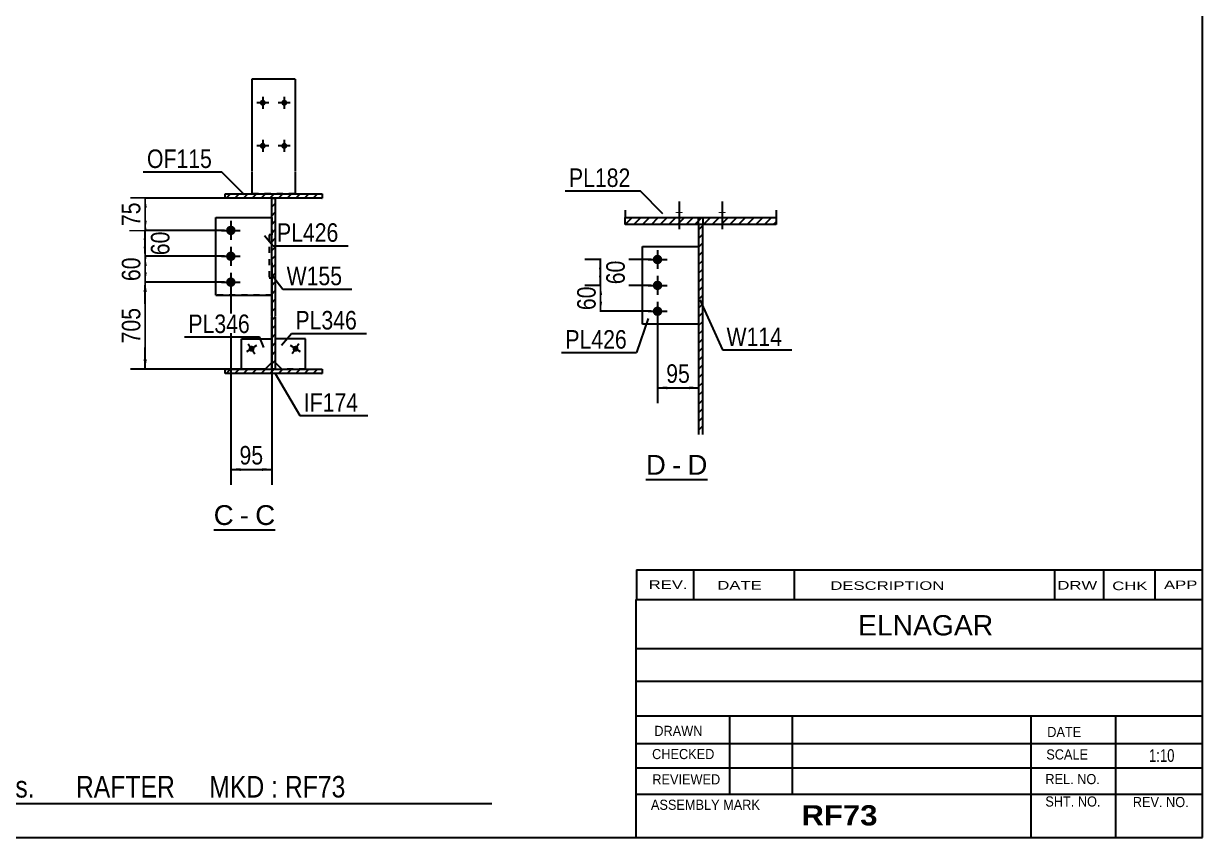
# Model space of a CAD drawing. Header units: millimetres. Extents: x -23 to 379, y -191 to 86.
# Drawn here: x 196.8 to 379.1, y -190.6 to -64.8 of the extents above; entities that cross this region are included whole.
import ezdxf

# ---------------------------------------------------------------- set-up
doc = ezdxf.new("R2010")
doc.units = ezdxf.units.MM
doc.linetypes.add('DXK_LINE_DOT1', pattern=[1.8814, 0.9407, -0.9407])
doc.styles.add('Arial', font='ARIAL.TTF', dxfattribs={"height": 0.2})
doc.styles.add('Arial Bold', font='ARIALBD.TTF', dxfattribs={"height": 0.2})
doc.styles.add('Arial Narrow', font='ARIALN.TTF', dxfattribs={"height": 0.2})

# ---------------------------------------------------------------- blocks, each defined once
blk = doc.blocks.new('Unknown-623515289-1211')
at = {"color": 5, "linetype": 'Continuous'}
for p, q in [((379.15, -190.62), (379.15, 86.38)), ((-20.85, -190.62), (379.15, -190.62))]:
    blk.add_line(p, q, dxfattribs=at)
blk = doc.blocks.new('Unknown-623515289-12 - 7626')
at = {"color": 7, "linetype": 'Continuous'}
blk.add_line((226.24, -143.08), (235.74, -143.08), dxfattribs=at)
at = {"color": 0, "linetype": 'Continuous'}
for points in [[(229.32, -142.33), (229.32, -139.13), (226.24, -139.13), (226.24, -142.33)], [(231.7, -142.33), (231.7, -139.13), (230.28, -139.13), (230.28, -142.33)], [(235.74, -142.33), (235.74, -139.13), (232.66, -139.13), (232.66, -142.33)]]:
    blk.add_wipeout(points, dxfattribs=at)
at = {"color": 96, "linetype": 'Continuous', "style": 'Arial'}
for s, p in [('C', (226.24, -142.33)), ('C', (232.66, -142.33)), ('-', (230.28, -142.33))]:
    blk.add_text(s, height=3.06, dxfattribs=at).set_placement(p)
blk = doc.blocks.new('Unknown-623515289-13 - 8181')
at = {"color": 7, "linetype": 'Continuous'}
blk.add_line((293.08, -135.31), (302.59, -135.31), dxfattribs=at)
at = {"color": 0, "linetype": 'Continuous'}
for points in [[(296.16, -134.56), (296.16, -131.36), (293.08, -131.36), (293.08, -134.56)], [(298.54, -134.56), (298.54, -131.36), (297.12, -131.36), (297.12, -134.56)], [(302.59, -134.56), (302.59, -131.36), (299.5, -131.36), (299.5, -134.56)]]:
    blk.add_wipeout(points, dxfattribs=at)
at = {"color": 96, "linetype": 'Continuous', "style": 'Arial'}
for s, p in [('D', (293.08, -134.56)), ('D', (299.5, -134.56)), ('-', (297.12, -134.56))]:
    blk.add_text(s, height=3.06, dxfattribs=at).set_placement(p)
blk = doc.blocks.new('Bolt-623515289-7754 - 7626')
at = {"linetype": 'Continuous'}
blk.add_hatch(color=3, dxfattribs=at).paths.add_polyline_path([(232.49, -114.85, -1), (231.69, -115.34, -1)])
at = {"color": 3, "linetype": 'Continuous'}
for p, q in [((232.88, -114.6), (231.3, -115.59)), ((231.59, -114.31), (232.58, -115.89))]:
    blk.add_line(p, q, dxfattribs=at)
blk = doc.blocks.new('Part-623515289-7631 - 7626')
at = {"linetype": 'Continuous'}
h = blk.add_hatch(dxfattribs=at)
h.set_pattern_fill('', scale=0.3, style=0, pattern_type=0)
h.set_pattern_definition([(45, (235.7564, -118.2307), (-0.67352, 0.67352), [])])
h.paths.add_polyline_path([(235.22, -118.23), (235.76, -118.23), (235.76, -91.8), (235.22, -91.8)])
at = {"color": 2, "linetype": 'Continuous'}
for p, q in [((235.22, -110.13), (235.22, -91.8)), ((235.22, -91.8), (235.76, -91.8)), ((235.76, -91.8), (235.76, -110.13)), ((235.22, -118.23), (235.22, -110.23)), ((235.76, -110.23), (235.76, -118.23)), ((235.76, -118.23), (235.22, -118.23))]:
    blk.add_line(p, q, dxfattribs=at)
blk = doc.blocks.new('Part-623515289-7628 - 7626')
at = {"linetype": 'Continuous'}
h = blk.add_hatch(dxfattribs=at)
h.set_pattern_fill('', scale=0.3, style=0, pattern_type=0)
h.set_pattern_definition([(45, (242.9897, -91.7982), (-0.67352, 0.67352), [])])
h.paths.add_polyline_path([(227.99, -91.8), (242.99, -91.8), (242.99, -91.13), (227.99, -91.13)])
at = {"color": 2, "linetype": 'Continuous'}
for p, q in [((227.99, -91.8), (227.99, -91.13)), ((227.99, -91.13), (242.99, -91.13)), ((242.99, -91.13), (242.99, -91.8)), ((242.99, -91.8), (227.99, -91.8))]:
    blk.add_line(p, q, dxfattribs=at)
blk = doc.blocks.new('Part-623515289-7638 - 7626')
at = {"linetype": 'Continuous'}
h = blk.add_hatch(dxfattribs=at)
h.set_pattern_fill('', scale=0.3, style=0, pattern_type=0)
h.set_pattern_definition([(45, (242.9897, -118.8974), (-0.67352, 0.67352), [])])
h.paths.add_polyline_path([(227.99, -118.9), (242.99, -118.9), (242.99, -118.23), (227.99, -118.23)])
at = {"color": 2, "linetype": 'Continuous'}
for p, q in [((227.99, -118.9), (227.99, -118.23)), ((227.99, -118.23), (242.99, -118.23)), ((242.99, -118.23), (242.99, -118.9)), ((242.99, -118.9), (227.99, -118.9))]:
    blk.add_line(p, q, dxfattribs=at)
blk = doc.blocks.new('Bolt-623515289-7753 - 7626')
at = {"linetype": 'Continuous'}
for points in [[(234.29, -77.06, -1), (233.36, -77.06, -1)], [(237.62, -77.06, -1), (236.69, -77.06, -1)], [(234.29, -83.73, -1), (233.36, -83.73, -1)], [(237.62, -83.73, -1), (236.69, -83.73, -1)]]:
    blk.add_hatch(color=3, dxfattribs=at).paths.add_polyline_path(points)
at = {"color": 3, "linetype": 'Continuous'}
for p, q in [((233.82, -76.13), (233.82, -78)), ((237.16, -76.13), (237.16, -78)), ((234.76, -77.06), (232.89, -77.06)), ((238.09, -77.06), (236.22, -77.06)), ((234.76, -83.73), (232.89, -83.73)), ((233.82, -82.8), (233.82, -84.66)), ((238.09, -83.73), (236.22, -83.73)), ((237.16, -82.8), (237.16, -84.66))]:
    blk.add_line(p, q, dxfattribs=at)
blk = doc.blocks.new('Part-623515289-7689 - 7626')
at = {"color": 2, "linetype": 'Continuous'}
for p, q in [((230.56, -118.23), (230.56, -113.56)), ((230.56, -113.56), (235.22, -113.56)), ((235.22, -117.23), (234.22, -118.23))]:
    blk.add_line(p, q, dxfattribs=at)
at = {"color": 7, "linetype": 'DXK_LINE_DOT1'}
for p, q in [((235.22, -113.56), (235.22, -117.23)), ((234.22, -118.23), (230.56, -118.23))]:
    blk.add_line(p, q, dxfattribs=at)
blk = doc.blocks.new('Part-623515289-7656 - 7626')
at = {"color": 7, "linetype": 'DXK_LINE_DOT1'}
for p, q in [((235.22, -97.46), (234.82, -97.46)), ((234.82, -97.46), (234.82, -104.13)), ((235.22, -104.13), (235.22, -97.46)), ((234.82, -104.13), (235.22, -104.13))]:
    blk.add_line(p, q, dxfattribs=at)
blk = doc.blocks.new('Part-623515289-7688 - 7626')
at = {"color": 2, "linetype": 'Continuous'}
for p, q in [((238.82, -73.4), (232.16, -73.4)), ((232.16, -73.4), (232.16, -87.7)), ((238.82, -73.4), (238.82, -87.7)), ((232.16, -87.8), (232.16, -91.13)), ((238.82, -87.8), (238.82, -91.13))]:
    blk.add_line(p, q, dxfattribs=at)
at = {"color": 7, "linetype": 'DXK_LINE_DOT1'}
blk.add_line((238.82, -91.13), (232.16, -91.13), dxfattribs=at)
blk = doc.blocks.new('Part-623515289-7692 - 7626')
at = {"color": 2, "linetype": 'Continuous'}
for p, q in [((240.42, -113.56), (235.76, -113.56)), ((240.42, -118.23), (240.42, -113.56)), ((235.76, -117.23), (236.76, -118.23))]:
    blk.add_line(p, q, dxfattribs=at)
at = {"color": 7, "linetype": 'DXK_LINE_DOT1'}
for p, q in [((235.76, -113.56), (235.76, -117.23)), ((240.42, -118.23), (236.76, -118.23))]:
    blk.add_line(p, q, dxfattribs=at)
blk = doc.blocks.new('Part-623515289-7704 - 7626')
at = {"color": 2, "linetype": 'Continuous'}
for p, q in [((226.55, -106.8), (226.55, -94.8)), ((226.55, -94.8), (235.22, -94.8)), ((226.55, -106.8), (235.22, -106.8))]:
    blk.add_line(p, q, dxfattribs=at)
at = {"color": 7, "linetype": 'DXK_LINE_DOT1'}
for p, q in [((226.55, -94.8), (235.22, -94.8)), ((235.22, -94.8), (235.22, -97.46)), ((235.22, -104.13), (235.22, -106.8)), ((235.22, -106.8), (226.55, -106.8))]:
    blk.add_line(p, q, dxfattribs=at)
blk = doc.blocks.new('Bolt-623515289-7757 - 7626')
at = {"linetype": 'Continuous'}
blk.add_hatch(color=3, dxfattribs=at).paths.add_polyline_path([(239.29, -115.34, -1), (238.49, -114.85, -1)])
at = {"color": 3, "linetype": 'Continuous'}
for p, q in [((239.68, -115.59), (238.1, -114.6)), ((239.38, -114.31), (238.39, -115.89))]:
    blk.add_line(p, q, dxfattribs=at)
blk = doc.blocks.new('Bolt-623515289-7767 - 7626')
at = {"linetype": 'Continuous'}
for points in [[(228.89, -96.06, -1), (228.89, -97.53, -1)], [(228.89, -100.06, -1), (228.89, -101.53, -1)], [(228.89, -104.06, -1), (228.89, -105.53, -1)]]:
    blk.add_hatch(color=3, dxfattribs=at).paths.add_polyline_path(points)
at = {"color": 3, "linetype": 'Continuous'}
for p, q in [((228.89, -95.33), (228.89, -98.26)), ((227.42, -96.8), (230.35, -96.8)), ((228.89, -99.33), (228.89, -102.26)), ((227.42, -100.8), (230.35, -100.8)), ((228.89, -103.33), (228.89, -106.26)), ((227.42, -104.8), (230.35, -104.8))]:
    blk.add_line(p, q, dxfattribs=at)
blk = doc.blocks.new('Part-623515289-8197 - 8181')
at = {"linetype": 'Continuous'}
h = blk.add_hatch(dxfattribs=at)
h.set_pattern_fill('', scale=0.3, style=0, pattern_type=0)
h.set_pattern_definition([(45, (301.883, -128.3615), (-0.67352, 0.67352), [])])
h.paths.add_polyline_path([(301.22, -128.36), (301.88, -128.36), (301.88, -95.89), (301.22, -95.89)])
at = {"color": 7, "linetype": 'DXK_LINE_DOT1'}
for p, q in [((301.22, -95.89), (301.22, -94.76)), ((301.88, -94.76), (301.88, -95.89))]:
    blk.add_line(p, q, dxfattribs=at)
at = {"color": 2, "linetype": 'Continuous'}
for p, q in [((301.88, -95.89), (301.22, -95.89)), ((301.22, -95.89), (301.22, -128.36)), ((301.88, -128.36), (301.88, -95.89))]:
    blk.add_line(p, q, dxfattribs=at)
blk = doc.blocks.new('Part-623515289-8258 - 8181')
at = {"color": 2, "linetype": 'Continuous'}
for p, q in [((292.55, -111.29), (292.55, -99.29)), ((292.55, -99.29), (301.22, -99.29)), ((301.22, -99.29), (301.22, -111.29)), ((301.22, -111.29), (292.55, -111.29))]:
    blk.add_line(p, q, dxfattribs=at)
blk = doc.blocks.new('Part-623515289-8210 - 8181')
at = {"linetype": 'Continuous'}
h = blk.add_hatch(dxfattribs=at)
h.set_pattern_fill('', scale=0.3, style=0, pattern_type=0)
h.set_pattern_definition([(45, (289.883, -95.8871), (-0.67352, 0.67352), [])])
h.paths.add_polyline_path([(289.88, -94.81), (289.88, -95.89), (313.22, -95.89), (313.22, -94.81)])
at = {"color": 2, "linetype": 'Continuous'}
for p, q in [((289.88, -93.68), (289.88, -94.81)), ((313.22, -93.68), (313.22, -94.81)), ((289.88, -95.89), (289.88, -94.81)), ((289.88, -94.81), (313.22, -94.81)), ((313.22, -95.89), (289.88, -95.89)), ((313.22, -94.81), (313.22, -95.89))]:
    blk.add_line(p, q, dxfattribs=at)
at = {"color": 7, "linetype": 'DXK_LINE_DOT1'}
for p, q in [((289.88, -95.89), (289.88, -94.81)), ((313.22, -94.81), (313.22, -95.89))]:
    blk.add_line(p, q, dxfattribs=at)
blk = doc.blocks.new('Bolt-623515289-8275 - 8181')
at = {"linetype": 'Continuous'}
for points in [[(298.22, -94.13), (298.09, -94.13), (297.97, -94.13), (297.86, -94.12), (297.77, -94.1), (297.7, -94.09), (297.65, -94.07), (297.62, -94.05), (297.62, -94.03), (297.65, -94.01), (297.7, -93.99), (297.77, -93.98), (297.86, -93.96), (297.97, -93.95), (298.09, -93.95), (298.22, -93.95), (298.34, -93.95), (298.46, -93.95), (298.57, -93.96), (298.66, -93.98), (298.74, -93.99), (298.79, -94.01), (298.81, -94.03), (298.81, -94.05), (298.79, -94.07), (298.74, -94.09), (298.66, -94.1), (298.57, -94.12), (298.46, -94.13), (298.34, -94.13)], [(304.88, -94.13), (304.76, -94.13), (304.64, -94.13), (304.53, -94.12), (304.44, -94.1), (304.36, -94.09), (304.31, -94.07), (304.29, -94.05), (304.29, -94.03), (304.31, -94.01), (304.36, -93.99), (304.44, -93.98), (304.53, -93.96), (304.64, -93.95), (304.76, -93.95), (304.88, -93.95), (305.01, -93.95), (305.13, -93.95), (305.24, -93.96), (305.33, -93.98), (305.4, -93.99), (305.45, -94.01), (305.48, -94.03), (305.48, -94.05), (305.45, -94.07), (305.4, -94.09), (305.33, -94.1), (305.24, -94.12), (305.13, -94.13), (305.01, -94.13)]]:
    blk.add_hatch(color=3, dxfattribs=at).paths.add_polyline_path(points)
at = {"color": 3, "linetype": 'Continuous'}
for p, q in [((298.22, -92.33), (298.22, -96.61)), ((304.88, -92.33), (304.88, -96.61))]:
    blk.add_line(p, q, dxfattribs=at)
blk = doc.blocks.new('Bolt-623515289-8321 - 8181')
at = {"linetype": 'Continuous'}
for points in [[(294.88, -100.56, -1), (294.88, -102.03, -1)], [(294.88, -104.56, -1), (294.88, -106.03, -1)], [(294.88, -108.56, -1), (294.88, -110.03, -1)]]:
    blk.add_hatch(color=3, dxfattribs=at).paths.add_polyline_path(points)
at = {"color": 3, "linetype": 'Continuous'}
for p, q in [((294.88, -99.83), (294.88, -102.76)), ((293.42, -101.29), (296.35, -101.29)), ((294.88, -103.83), (294.88, -106.76)), ((293.42, -105.29), (296.35, -105.29)), ((293.42, -109.29), (296.35, -109.29)), ((294.88, -107.83), (294.88, -110.76))]:
    blk.add_line(p, q, dxfattribs=at)
blk = doc.blocks.new('StraightDimension-623515289-12710 - 7626')
at = {"linetype": 'Continuous'}
for points in [[(215.39, -98.3), (215.64, -96.8), (215.89, -98.3)], [(215.89, -99.3), (215.64, -100.8), (215.39, -99.3)]]:
    blk.add_hatch(color=7, dxfattribs=at).paths.add_polyline_path(points)
at = {"color": 7, "linetype": 'Continuous'}
for p, q in [((227.89, -96.8), (213.24, -96.8)), ((215.64, -100.8), (215.64, -96.8)), ((227.89, -100.8), (213.24, -100.8))]:
    blk.add_line(p, q, dxfattribs=at)
at = {"color": 0}
blk.add_wipeout([(219.99, -96.37), (215.79, -96.37), (215.79, -101.23), (219.99, -101.23)], dxfattribs=at)
at = {"color": 3, "style": 'Arial Narrow'}
blk.add_text('60', height=2.863, rotation=90.0002, dxfattribs=at).set_placement((219.39, -100.63))
blk = doc.blocks.new('StraightDimension-623515289-7996 - 7626')
at = {"linetype": 'Continuous'}
for points in [[(215.39, -93.3), (215.64, -91.8), (215.89, -93.3)], [(215.89, -95.3), (215.64, -96.8), (215.39, -95.3)]]:
    blk.add_hatch(color=7, dxfattribs=at).paths.add_polyline_path(points)
at = {"color": 7, "linetype": 'Continuous'}
for p, q in [((234.22, -91.8), (213.39, -91.8)), ((215.64, -96.8), (215.64, -91.8)), ((227.89, -96.8), (213.39, -96.8))]:
    blk.add_line(p, q, dxfattribs=at)
at = {"color": 0}
blk.add_wipeout([(215.49, -91.87), (211.29, -91.87), (211.29, -96.73), (215.49, -96.73)], dxfattribs=at)
at = {"color": 3, "style": 'Arial Narrow'}
blk.add_text('75', height=2.863, rotation=90.0002, dxfattribs=at).set_placement((214.89, -96.13))
blk = doc.blocks.new('StraightDimension-623515289-7999 - 7626')
at = {"linetype": 'Continuous'}
for points in [[(215.39, -106.3), (215.64, -104.8), (215.89, -106.3)], [(215.89, -116.73), (215.64, -118.23), (215.39, -116.73)]]:
    blk.add_hatch(color=7, dxfattribs=at).paths.add_polyline_path(points)
at = {"color": 7, "linetype": 'Continuous'}
for p, q in [((227.89, -104.8), (213.39, -104.8)), ((215.64, -118.23), (215.64, -104.8)), ((234.22, -118.23), (213.39, -118.23))]:
    blk.add_line(p, q, dxfattribs=at)
at = {"color": 0}
blk.add_wipeout([(215.49, -108.17), (211.29, -108.17), (211.29, -114.86), (215.49, -114.86)], dxfattribs=at)
at = {"color": 3, "style": 'Arial Narrow'}
blk.add_text('705', height=2.863, rotation=90.0002, dxfattribs=at).set_placement((214.89, -114.26))
blk = doc.blocks.new('StraightDimension-623515289-8902 - 7626')
at = {"linetype": 'Continuous'}
for points in [[(230.39, -133.98), (228.89, -133.73), (230.39, -133.48)], [(233.72, -133.48), (235.22, -133.73), (233.72, -133.98)]]:
    blk.add_hatch(color=7, dxfattribs=at).paths.add_polyline_path(points)
at = {"color": 7, "linetype": 'Continuous'}
for p, q in [((235.22, -101.8), (235.22, -136.13)), ((228.89, -105.8), (228.89, -136.13)), ((228.89, -133.73), (235.22, -133.73))]:
    blk.add_line(p, q, dxfattribs=at)
at = {"color": 0}
blk.add_wipeout([(234.48, -133.58), (234.48, -129.38), (229.63, -129.38), (229.63, -133.58)], dxfattribs=at)
at = {"color": 3, "style": 'Arial Narrow'}
blk.add_text('95', height=2.863, dxfattribs=at).set_placement((230.23, -132.98))
blk = doc.blocks.new('StraightDimension-623515289-12708 - 7626')
at = {"linetype": 'Continuous'}
for points in [[(215.39, -102.3), (215.64, -100.8), (215.89, -102.3)], [(215.89, -103.3), (215.64, -104.8), (215.39, -103.3)]]:
    blk.add_hatch(color=7, dxfattribs=at).paths.add_polyline_path(points)
at = {"color": 7, "linetype": 'Continuous'}
for p, q in [((227.89, -100.8), (213.39, -100.8)), ((215.64, -104.8), (215.64, -100.8)), ((227.89, -104.8), (213.39, -104.8))]:
    blk.add_line(p, q, dxfattribs=at)
at = {"color": 0}
blk.add_wipeout([(215.49, -100.37), (211.29, -100.37), (211.29, -105.23), (215.49, -105.23)], dxfattribs=at)
at = {"color": 3, "style": 'Arial Narrow'}
blk.add_text('60', height=2.863, rotation=90.0002, dxfattribs=at).set_placement((214.89, -104.63))
blk = doc.blocks.new('StraightDimension-623515289-8729 - 8181')
at = {"linetype": 'Continuous'}
for points in [[(296.38, -121.36), (294.88, -121.11), (296.38, -120.86)], [(299.72, -120.86), (301.22, -121.11), (299.72, -121.36)]]:
    blk.add_hatch(color=7, dxfattribs=at).paths.add_polyline_path(points)
at = {"color": 7, "linetype": 'Continuous'}
for p, q in [((294.88, -110.29), (294.88, -123.51)), ((301.22, -112.29), (301.22, -123.51)), ((294.88, -121.11), (301.22, -121.11))]:
    blk.add_line(p, q, dxfattribs=at)
at = {"color": 0}
blk.add_wipeout([(300.48, -120.96), (300.48, -116.76), (295.62, -116.76), (295.62, -120.96)], dxfattribs=at)
at = {"color": 3, "style": 'Arial Narrow'}
blk.add_text('95', height=2.863, dxfattribs=at).set_placement((296.22, -120.36))
blk = doc.blocks.new('StraightDimension-623515289-12723 - 8181')
at = {"linetype": 'Continuous'}
for points in [[(285.81, -106.79), (286.06, -105.29), (286.31, -106.79)], [(286.31, -107.79), (286.06, -109.29), (285.81, -107.79)]]:
    blk.add_hatch(color=7, dxfattribs=at).paths.add_polyline_path(points)
at = {"color": 7, "linetype": 'Continuous'}
for p, q in [((293.88, -105.29), (283.81, -105.29)), ((286.06, -109.29), (286.06, -105.29)), ((293.88, -109.29), (283.81, -109.29))]:
    blk.add_line(p, q, dxfattribs=at)
at = {"color": 0}
blk.add_wipeout([(285.91, -104.87), (281.71, -104.87), (281.71, -109.72), (285.91, -109.72)], dxfattribs=at)
at = {"color": 3, "style": 'Arial Narrow'}
blk.add_text('60', height=2.863, rotation=90.0002, dxfattribs=at).set_placement((285.31, -109.12))
blk = doc.blocks.new('StraightDimension-623515289-12725 - 8181')
at = {"linetype": 'Continuous'}
for points in [[(285.81, -102.79), (286.06, -101.29), (286.31, -102.79)], [(286.31, -103.79), (286.06, -105.29), (285.81, -103.79)]]:
    blk.add_hatch(color=7, dxfattribs=at).paths.add_polyline_path(points)
at = {"color": 7, "linetype": 'Continuous'}
for p, q in [((293.88, -101.29), (283.66, -101.29)), ((286.06, -105.29), (286.06, -101.29)), ((293.88, -105.29), (283.66, -105.29))]:
    blk.add_line(p, q, dxfattribs=at)
at = {"color": 0}
blk.add_wipeout([(290.41, -100.87), (286.21, -100.87), (286.21, -105.72), (290.41, -105.72)], dxfattribs=at)
at = {"color": 3, "style": 'Arial Narrow'}
blk.add_text('60', height=2.863, rotation=90.0002, dxfattribs=at).set_placement((289.81, -105.12))
blk = doc.blocks.new('CBS_NAME_BLOG-623515289-13684')
at = {"color": 7, "linetype": 'Continuous'}
for p, q in [((291.55, -153.87), (379.07, -153.87)), ((291.55, -190.58), (291.55, -153.87)), ((291.55, -161.41), (379.07, -161.41)), ((291.63, -166.46), (379.14, -166.46)), ((291.55, -171.83), (379.07, -171.83)), ((306.08, -183.94), (306.08, -171.84)), ((315.76, -183.92), (315.76, -171.85)), ((352.68, -190.58), (352.68, -171.85)), ((365.73, -190.58), (365.73, -171.84)), ((291.56, -176.13), (379.14, -176.11)), ((291.55, -179.88), (379.07, -179.88)), ((291.55, -183.92), (379.07, -183.92)), ((291.55, -190.62), (379.14, -190.62))]:
    blk.add_line(p, q, dxfattribs=at)
at = {"color": 3, "linetype": 'Continuous', "style": 'Arial'}
blk.add_text('ELNAGAR', height=3.133, dxfattribs=at).set_placement((325.88, -159.4))
at = {"color": 3, "linetype": 'Continuous'}
for s, height, style, width, p in [('DRAWN', 1.566, 'Arial', 0.9, (294.38, -174.94)), ('DATE', 1.566, 'Arial', 0.9, (355.15, -175.1)), ('CHECKED', 1.566, 'Arial', 0.9, (294.04, -178.52)), ('SCALE', 1.566, 'Arial', 0.9, (355, -178.58)), ('1:10', 1.957, 'Arial Narrow', 0.9, (370.89, -178.94)), ('REVIEWED', 1.566, 'Arial', 0.9, (294.07, -182.43)), ('REL. NO.', 1.566, 'Arial', 0.9, (354.86, -182.39)), ('ASSEMBLY MARK', 1.5663, 'Arial', 0.9, (293.86, -186.36)), ('RF73', 3.131, 'Arial Bold', 1.1, (317.13, -188.77)), ('SHT. NO.', 1.566, 'Arial', 0.9, (354.85, -185.85)), ('REV. NO.', 1.566, 'Arial', 0.9, (368.38, -185.94))]:
    blk.add_text(s, height=height, dxfattribs=dict(at, style=style, width=width)).set_placement(p)
blk = doc.blocks.new('CBS_CALLOFF-623515289-13683')
at = {"color": 7, "linetype": 'Continuous'}
blk.add_line((153.02, -185.35), (269.26, -185.37), dxfattribs=at)
at = {"color": 3, "linetype": 'Continuous', "style": 'Arial Narrow'}
blk.add_text('QTY= 1 Nos.      RAFTER     MKD : RF73', height=3.3405, dxfattribs=at).set_placement((176.32, -184.46))
blk = doc.blocks.new('CBS_REVISION-623515289-13685')
at = {"color": 7, "linetype": 'Continuous'}
for p, q in [((291.64, -149.24), (379.14, -149.24)), ((291.64, -149.24), (291.64, -153.87)), ((300.43, -149.24), (300.43, -153.87)), ((316.03, -149.24), (316.03, -153.81)), ((356.28, -149.24), (356.28, -153.87)), ((363.83, -149.24), (363.83, -153.87)), ((371.77, -149.24), (371.77, -153.87)), ((291.64, -153.87), (379.14, -153.87))]:
    blk.add_line(p, q, dxfattribs=at)
at = {"color": 7, "style": 'Arial Narrow', "width": 1.7}
for s, height, p in [('REV.', 1.326, (293.5, -152.2)), ('DATE', 1.326, (304.12, -152.31)), ('DESCRIPTION', 1.3257, (321.6, -152.36)), ('DRW', 1.326, (356.71, -152.31)), ('CHK', 1.326, (365.2, -152.4)), ('APP', 1.326, (373.2, -152.24))]:
    blk.add_text(s, height=height, dxfattribs=at).set_placement(p)
blk = doc.blocks.new('Mark-623515289-7782 - 7626')
at = {"color": 7, "linetype": 'Continuous'}
blk.add_line((231.01, -91.28), (227.47, -87.75), dxfattribs=at)
at = {"color": 0}
blk.add_wipeout([(225.97, -87.15), (225.97, -84.15), (215.92, -84.15), (215.92, -87.15)], dxfattribs=at)
blk.add_wipeout([(225.97, -87.15), (225.97, -84.15), (215.92, -84.15), (215.92, -87.15)], dxfattribs=at)
at = {"color": 7, "linetype": 'Continuous'}
blk.add_line((215.32, -87.75), (227.47, -87.75), dxfattribs=at)
at = {"color": 3, "style": 'Arial Narrow'}
blk.add_text('OF115', height=2.863, dxfattribs=at).set_placement((215.92, -87.15))
blk = doc.blocks.new('Mark-623515289-7785 - 7626')
at = {"color": 0}
blk.add_wipeout([(246.11, -105.27), (246.11, -102.27), (237.52, -102.27), (237.52, -105.27)], dxfattribs=at)
blk.add_wipeout([(246.11, -105.27), (246.11, -102.27), (237.52, -102.27), (237.52, -105.27)], dxfattribs=at)
at = {"color": 7, "linetype": 'Continuous'}
for p, q in [((235.24, -103.65), (236.92, -105.87)), ((236.92, -105.87), (247.61, -105.87))]:
    blk.add_line(p, q, dxfattribs=at)
at = {"color": 3, "style": 'Arial Narrow'}
blk.add_text('W155', height=2.863, dxfattribs=at).set_placement((237.52, -105.27))
blk = doc.blocks.new('Mark-623515289-7788 - 7626')
at = {"color": 0}
blk.add_wipeout([(248.58, -124.83), (248.58, -121.83), (240.18, -121.83), (240.18, -124.83)], dxfattribs=at)
blk.add_wipeout([(248.58, -124.83), (248.58, -121.83), (240.18, -121.83), (240.18, -124.83)], dxfattribs=at)
at = {"color": 7, "linetype": 'Continuous'}
for p, q in [((235.77, -118.9), (239.58, -125.43)), ((239.58, -125.43), (250.08, -125.43))]:
    blk.add_line(p, q, dxfattribs=at)
at = {"color": 3, "style": 'Arial Narrow'}
blk.add_text('IF174', height=2.863, dxfattribs=at).set_placement((240.18, -124.83))
blk = doc.blocks.new('Mark-623515289-7797 - 7626')
at = {"color": 7, "linetype": 'Continuous'}
blk.add_line((234, -114.89), (233.33, -113.26), dxfattribs=at)
at = {"color": 0}
blk.add_wipeout([(231.83, -112.66), (231.83, -109.66), (222.33, -109.66), (222.33, -112.66)], dxfattribs=at)
blk.add_wipeout([(231.83, -112.66), (231.83, -109.66), (222.33, -109.66), (222.33, -112.66)], dxfattribs=at)
at = {"color": 7, "linetype": 'Continuous'}
blk.add_line((221.73, -113.26), (233.33, -113.26), dxfattribs=at)
at = {"color": 3, "style": 'Arial Narrow'}
blk.add_text('PL346', height=2.863, dxfattribs=at).set_placement((222.33, -112.66))
blk = doc.blocks.new('Mark-623515289-7800 - 7626')
at = {"color": 0}
blk.add_wipeout([(248.39, -112.11), (248.39, -109.11), (238.89, -109.11), (238.89, -112.11)], dxfattribs=at)
blk.add_wipeout([(248.39, -112.11), (248.39, -109.11), (238.89, -109.11), (238.89, -112.11)], dxfattribs=at)
at = {"color": 7, "linetype": 'Continuous'}
for p, q in [((236.71, -114.52), (238.29, -112.71)), ((238.29, -112.71), (249.89, -112.71))]:
    blk.add_line(p, q, dxfattribs=at)
at = {"color": 3, "style": 'Arial Narrow'}
blk.add_text('PL346', height=2.863, dxfattribs=at).set_placement((238.89, -112.11))
blk = doc.blocks.new('Mark-623515289-7803 - 7626')
at = {"color": 0}
blk.add_wipeout([(245.53, -98.56), (245.53, -95.56), (236.03, -95.56), (236.03, -98.56)], dxfattribs=at)
blk.add_wipeout([(245.53, -98.56), (245.53, -95.56), (236.03, -95.56), (236.03, -98.56)], dxfattribs=at)
at = {"color": 7, "linetype": 'Continuous'}
for p, q in [((234.1, -97.58), (235.43, -99.16)), ((235.43, -99.16), (247.03, -99.16))]:
    blk.add_line(p, q, dxfattribs=at)
at = {"color": 3, "style": 'Arial Narrow'}
blk.add_text('PL426', height=2.863, dxfattribs=at).set_placement((236.03, -98.56))
blk = doc.blocks.new('Mark-623515289-8338 - 8181')
at = {"color": 7, "linetype": 'Continuous'}
blk.add_line((295.72, -94.21), (292.18, -90.68), dxfattribs=at)
at = {"color": 0}
blk.add_wipeout([(290.68, -90.08), (290.68, -87.08), (281.18, -87.08), (281.18, -90.08)], dxfattribs=at)
blk.add_wipeout([(290.68, -90.08), (290.68, -87.08), (281.18, -87.08), (281.18, -90.08)], dxfattribs=at)
at = {"color": 7, "linetype": 'Continuous'}
blk.add_line((280.58, -90.68), (292.18, -90.68), dxfattribs=at)
at = {"color": 3, "style": 'Arial Narrow'}
blk.add_text('PL182', height=2.863, dxfattribs=at).set_placement((281.18, -90.08))
blk = doc.blocks.new('Mark-623515289-8335 - 8181')
at = {"color": 0}
blk.add_wipeout([(314.13, -114.67), (314.13, -111.67), (305.55, -111.67), (305.55, -114.67)], dxfattribs=at)
blk.add_wipeout([(314.13, -114.67), (314.13, -111.67), (305.55, -111.67), (305.55, -114.67)], dxfattribs=at)
at = {"color": 7, "linetype": 'Continuous'}
for p, q in [((301.41, -107.54), (304.95, -115.27)), ((304.95, -115.27), (315.63, -115.27))]:
    blk.add_line(p, q, dxfattribs=at)
at = {"color": 3, "style": 'Arial Narrow'}
blk.add_text('W114', height=2.863, dxfattribs=at).set_placement((305.55, -114.67))
blk = doc.blocks.new('Mark-623515289-8341 - 8181')
at = {"color": 7, "linetype": 'Continuous'}
blk.add_line((293.43, -110.39), (291.64, -115.67), dxfattribs=at)
at = {"color": 0}
blk.add_wipeout([(290.14, -115.07), (290.14, -112.07), (280.63, -112.07), (280.63, -115.07)], dxfattribs=at)
blk.add_wipeout([(290.14, -115.07), (290.14, -112.07), (280.63, -112.07), (280.63, -115.07)], dxfattribs=at)
at = {"color": 7, "linetype": 'Continuous'}
blk.add_line((280.03, -115.67), (291.64, -115.67), dxfattribs=at)
at = {"color": 3, "style": 'Arial Narrow'}
blk.add_text('PL426', height=2.863, dxfattribs=at).set_placement((280.63, -115.07))

msp = doc.modelspace()

# ---------------------------------------------------------------- block references
for name in ['Unknown-623515289-1211', 'Part-623515289-7688 - 7626', 'Bolt-623515289-7753 - 7626', 'Part-623515289-7628 - 7626', 'Part-623515289-7631 - 7626', 'Bolt-623515289-8275 - 8181', 'Part-623515289-7704 - 7626', 'Part-623515289-8210 - 8181', 'Part-623515289-8197 - 8181', 'Bolt-623515289-7767 - 7626', 'Part-623515289-7656 - 7626', 'Part-623515289-8258 - 8181', 'Bolt-623515289-8321 - 8181', 'Part-623515289-7689 - 7626', 'Bolt-623515289-7754 - 7626', 'Part-623515289-7692 - 7626', 'Bolt-623515289-7757 - 7626', 'Part-623515289-7638 - 7626', 'CBS_REVISION-623515289-13685', 'CBS_NAME_BLOG-623515289-13684', 'CBS_CALLOFF-623515289-13683']:
    msp.add_blockref(name, (0, 0))

# ---------------------------------------------------------------- next in the draw order: block references
for name in ['Mark-623515289-8338 - 8181', 'StraightDimension-623515289-12710 - 7626', 'StraightDimension-623515289-7999 - 7626', 'StraightDimension-623515289-12723 - 8181', 'Mark-623515289-7800 - 7626', 'StraightDimension-623515289-8729 - 8181', 'Unknown-623515289-13 - 8181', 'Unknown-623515289-12 - 7626']:
    msp.add_blockref(name, (0, 0))

# ---------------------------------------------------------------- next in the draw order: block references
for name in ['StraightDimension-623515289-7996 - 7626', 'StraightDimension-623515289-12708 - 7626', 'StraightDimension-623515289-8902 - 7626', 'StraightDimension-623515289-12725 - 8181', 'Mark-623515289-8335 - 8181', 'Mark-623515289-8341 - 8181']:
    msp.add_blockref(name, (0, 0))

# ---------------------------------------------------------------- next in the draw order: block references
for name in ['Mark-623515289-7782 - 7626', 'Mark-623515289-7803 - 7626', 'Mark-623515289-7785 - 7626', 'Mark-623515289-7797 - 7626', 'Mark-623515289-7788 - 7626']:
    msp.add_blockref(name, (0, 0))

doc.saveas('drawing.dxf')
